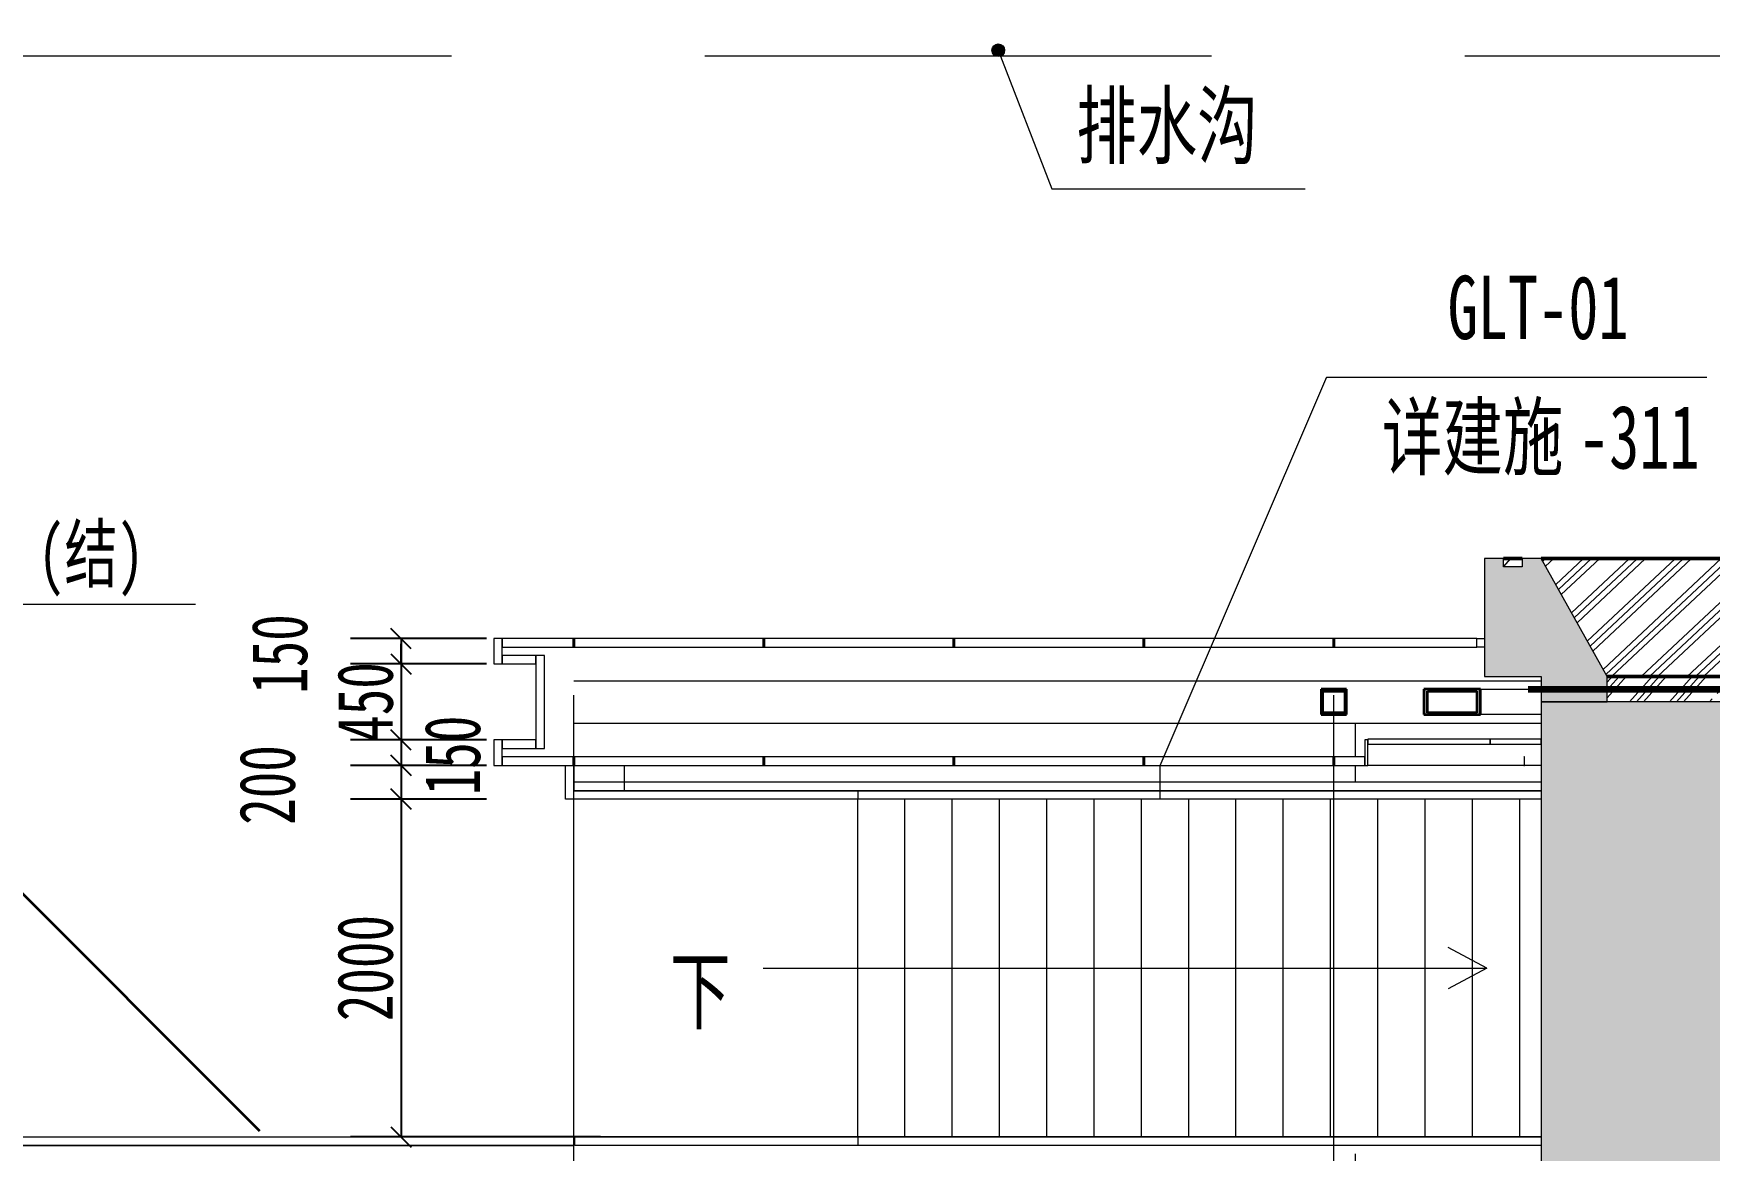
# Model space of a CAD drawing. Header units: millimetres. Extents: x 124696 to 347024, y 412631 to 564609.
# Drawn here: x 195972 to 205895, y 464947 to 471559 of the extents above; entities that cross this region are included whole.
import ezdxf

# ---------------------------------------------------------------- set-up
doc = ezdxf.new("R2010")
doc.units = ezdxf.units.MM
doc.header["$LTSCALE"] = 1500
doc.header["$MEASUREMENT"] = 0
for name, pattern in [('二层平面图$0$Aligning Line', [6.35, 3.175, -3.175]), ('二层平面图$0$IMPORT-216002', [3, 2, -1]), ('二层平面图$0$虚线_6_3 mm', [9, 6, -3]), ('二层平面图$0$轴网线_12_3_3_3 mm', [21, 12, -3, 3, -3])]:
    doc.linetypes.add(name, pattern=pattern)
doc.layers.add('0-建筑底图', color=7, linetype='Continuous')
for name, color, linetype, lineweight in [('二层平面图$0$0-1', 7, 'Continuous', 5), ('二层平面图$0$A-ANNO-IDEN-LEVL', 3, 'Continuous', 15), ('二层平面图$0$A-FLOR-HRAL', 71, 'Continuous', 9), ('二层平面图$0$A-FLOR-STRS', 51, 'Continuous', 9), ('二层平面图$0$A-FLOR-STRS-IDEN-1', 2, 'Continuous', 15), ('二层平面图$0$A-LINE', 7, 'Continuous', 9), ('二层平面图$0$A-LINE-1', 7, '二层平面图$0$IMPORT-216002', 9), ('二层平面图$0$A-LINE-4', 7, '二层平面图$0$Aligning Line', 100), ('二层平面图$0$A-LINE-6', 7, '二层平面图$0$虚线_6_3 mm', 35), ('二层平面图$0$A-ROOF', 241, 'Continuous', 9), ('二层平面图$0$A-ROOF-2', 254, 'Continuous', 5), ('二层平面图$0$A-ROOF-3', 50, 'Continuous', 50), ('二层平面图$0$A-ROOF-GRID-1', 9, 'Continuous', 9), ('二层平面图$0$A-WALL-CURT-PANEL-2', 7, 'Continuous', 9), ('二层平面图$0$A-WALL-CURT-PANEL-3', 140, 'Continuous', 9), ('二层平面图$0$A-WALL-CURT-STILE-2', 7, 'Continuous', 9), ('二层平面图$0$A-WALL-CURT-STILE-3', 7, 'Continuous', 9), ('二层平面图$0$ANNO-DIMS', 3, 'Continuous', 15), ('二层平面图$0$ANNO-DOTE-1', 10, '二层平面图$0$轴网线_12_3_3_3 mm', 15), ('二层平面图$0$ANNO-TEXT', 7, 'Continuous', 15), ('二层平面图$0$S-BEAM', 4, 'Continuous', 9), ('二层平面图$0$S-BEAM-1', 7, 'Continuous', 9), ('二层平面图$0$S-BEAM-2', 130, 'Continuous', 35), ('二层平面图$0$S-COLU-1', 250, 'Continuous', 5), ('二层平面图$0$S-COLU-2', 130, 'Continuous', 35)]:
    doc.layers.add(name, color=color, linetype=linetype, lineweight=lineweight)
doc.styles.add('二层平面图$0$黑体', font='simhei.ttf', dxfattribs={"width": 0.7, "height": 375})
doc.styles.add('二层平面图$0$黑体_5', font='simhei.ttf', dxfattribs={"width": 0.7, "height": 330})
doc.styles.add('二层平面图$0$黑体_B', font='', dxfattribs={"width": 0.7, "height": 375})
doc.styles.get('二层平面图$0$黑体_B').set_extended_font_data('SimHei', bold=True)
doc.dimstyles.new('二层平面图$0$直线_2_2mm_黑体_引线_文字在上', dxfattribs={"dimscale": 304.8, "dimtxt": 412.811453, "dimasz": 0.393701, "dimexe": 0.984252, "dimexo": 0.0625, "dimgap": 0.147638, "dimtad": 1, "dimdec": 0, "dimzin": 0, "dimdsep": 46, "dimtxsty": '二层平面图$0$黑体_5', "dimblk1": '二层平面图$0$_Oblique', "dimblk2": '二层平面图$0$_Oblique', "dimsah": 1, "dimcen": 0.09, "dimazin": 0, "dimtfac": 1, "dimtdec": 4, "dimtix": 1, "dimtmove": 0, "dimatfit": 3, "dimfxl": 3.937008, "dimfxlon": 1, "dimtvp": 1, "dimtolj": 1, "dimtzin": 0, "dimarcsym": 2})
doc.dimstyles.new('二层平面图$0$直线_2_2mm_黑体_引线_文字在上_2', dxfattribs={"dimscale": 304.8, "dimtxt": 412.811453, "dimasz": 0.393701, "dimexe": 0.984252, "dimexo": 0.0625, "dimgap": 0.147638, "dimtad": 1, "dimdec": 0, "dimzin": 0, "dimdsep": 46, "dimtxsty": '二层平面图$0$黑体_5', "dimblk1": '二层平面图$0$_Oblique', "dimblk2": '二层平面图$0$_Oblique', "dimsah": 1, "dimcen": 0.09, "dimazin": 0, "dimtfac": 1, "dimtdec": 4, "dimtix": 1, "dimtmove": 2, "dimatfit": 3, "dimfxl": 3.937008, "dimfxlon": 1, "dimtvp": 1, "dimtolj": 1, "dimtzin": 0, "dimarcsym": 2})

# ---------------------------------------------------------------- blocks, each defined once
blk = doc.blocks.new('二层平面图$0$屋顶檐口1 - 屋顶檐口1-2761451-104-2F')
at = {"layer": '二层平面图$0$A-ROOF'}
blk.add_hatch(color=256, dxfattribs=at).paths.add_polyline_path([(59726.7, 11250), (60118, 11250), (60118, 11400), (59726.7, 12100), (59614.9, 12100), (59614.9, 12050), (59503.1, 12050), (59503.1, 12100), (59391.3, 12100), (59391.3, 11400), (59726.7, 11400)])
at = {"layer": '二层平面图$0$A-ROOF-GRID-1'}
h = blk.add_hatch(dxfattribs=at)
h.set_pattern_fill('FP_9', color=256, style=0, pattern_type=2)
h.set_pattern_definition([(48.19, (12420.62, 0), (-118.5865, 132.5819), []), (48.19, (12462.54, 0), (-0.0019, 265.165), []), (48.19, (12378.69, 0), (-0.0019, 265.165), [])])
h.paths.add_polyline_path([(59503.1, 12050), (59614.9, 12050), (59614.9, 12100), (59503.1, 12100)])
h = blk.add_hatch(dxfattribs=at)
h.set_pattern_fill('FP_7', color=256, style=0, pattern_type=2)
h.set_pattern_definition([(43.207, (13005.33, 7270.2), (-119.4533, 143.1734), []), (43.207, (13047.56, 7264.72), (0.0022, 255.3771), []), (43.207, (12963.1, 7275.67), (0.0022, 255.3771), [])])
h.paths.add_polyline_path([(62518, 11400), (62126.7, 12100), (59726.7, 12100), (60118, 11400), (62426, 11400)])
h = blk.add_hatch(dxfattribs=at)
h.set_pattern_fill('FP_8', color=256, style=0, pattern_type=2)
h.set_pattern_definition([(48.19, (12543.6, 0), (-118.5865, 132.5819), []), (48.19, (12585.53, 0), (-0.0019, 265.165), []), (48.19, (12501.67, 0), (-0.0019, 265.165), [])])
h.paths.add_polyline_path([(60740, 11250), (60740, 11300), (62925, 11300), (62925, 11325), (62964.9, 11325), (62964.9, 11375), (62518, 11375), (62518, 11400), (60118, 11400), (60118, 11250)])
h.paths.add_polyline_path([(62964.9, 11300), (62964.9, 11315), (62935, 11315), (62935, 11300), (62950, 11300)])
at = {"layer": '二层平面图$0$A-ROOF-2'}
for p, q in [((59503.1, 12100), (59391.3, 12100)), ((59391.3, 12100), (59391.3, 11400)), ((59503.1, 12050), (59503.1, 12100)), ((59614.9, 12050), (59503.1, 12050)), ((59614.9, 12100), (59614.9, 12050)), ((59726.7, 12100), (59614.9, 12100)), ((60118, 11400), (59726.7, 12100)), ((59391.3, 11400), (59726.7, 11400)), ((59726.7, 11400), (59726.7, 11250)), ((60118, 11250), (60118, 11400)), ((59726.7, 11250), (60118, 11250))]:
    blk.add_line(p, q, dxfattribs=at)
at = {"layer": '二层平面图$0$A-ROOF-3'}
for p, q in [((59614.9, 12100), (59503.1, 12100)), ((62126.7, 12100), (59726.7, 12100)), ((62518, 11400), (60118, 11400))]:
    blk.add_line(p, q, dxfattribs=at)
blk = doc.blocks.new('二层平面图$0$SHS-Roof-center_rvt-1-104-2F')
at = {"layer": '二层平面图$0$A-ROOF'}
blk.add_hatch(color=256, dxfattribs=at).paths.add_polyline_path([(59726.7, 4650), (60800, 4650), (60800, 11250), (59726.7, 11250), (59726.7, 6182.2)])
at = {"layer": '二层平面图$0$A-ROOF-2'}
for p, q in [((60800, 11250), (59726.7, 11250)), ((59726.7, 11250), (59726.7, 4650))]:
    blk.add_line(p, q, dxfattribs=at)
at = {"layer": '二层平面图$0$A-ROOF'}
blk.add_blockref('二层平面图$0$屋顶檐口1 - 屋顶檐口1-2761451-104-2F', (0, 0), dxfattribs=at)
blk = doc.blocks.new('二层平面图$0$S-梁-钢-箱形1 - _-150x150x10x10-V72-104-2F')
at = {"layer": '二层平面图$0$S-BEAM-1'}
h = blk.add_hatch(color=256, dxfattribs=at)
h.paths.add_polyline_path([(59367.7, 11175), (59367.7, 11325), (59032.3, 11325), (59032.3, 11175)])
h.paths.add_polyline_path([(59054.7, 11185), (59054.7, 11315), (59345.3, 11315), (59345.3, 11185)])
for p, q in [((59367.7, 11325), (59726.7, 11325)), ((59726.7, 11175), (59367.7, 11175))]:
    blk.add_line(p, q, dxfattribs=at)
at = {"layer": '二层平面图$0$S-BEAM-2'}
for p, q in [((59367.7, 11325), (59032.3, 11325)), ((59032.3, 11325), (59032.3, 11175)), ((59054.7, 11185), (59054.7, 11315)), ((59054.7, 11315), (59345.3, 11315)), ((59345.3, 11315), (59345.3, 11185)), ((59367.7, 11175), (59367.7, 11325)), ((59032.3, 11175), (59367.7, 11175)), ((59345.3, 11185), (59054.7, 11185))]:
    blk.add_line(p, q, dxfattribs=at)
blk = doc.blocks.new('二层平面图$0$S-梁-钢-工字形 - H-600x250x12x25-2242038-104-2F')
at = {"layer": '二层平面图$0$S-BEAM-1'}
for p, q in [((-1000, 125), (-800, 125)), ((-750, 125), (-650, 125)), ((1550, 125), (5175, 125)), ((5475.3, 125), (5625, 125)), ((5625, 125), (5625, 100))]:
    blk.add_line(p, q, dxfattribs=at)
blk = doc.blocks.new('二层平面图$0$SHS-Structure-Center_rvt-1-104-2F')
at = {"layer": '二层平面图$0$S-COLU-1'}
h = blk.add_hatch(color=256, dxfattribs=at)
h.paths.add_polyline_path([(58575, 11175), (58575, 11325), (58425, 11325), (58425, 11175)])
h.paths.add_polyline_path([(58435, 11185), (58435, 11315), (58565, 11315), (58565, 11185)])
at = {"layer": '二层平面图$0$S-COLU-2'}
for p, q in [((58575, 11325), (58425, 11325)), ((58425, 11325), (58425, 11175)), ((58435, 11315), (58565, 11315)), ((58435, 11185), (58435, 11315)), ((58565, 11315), (58565, 11185)), ((58575, 11175), (58575, 11325)), ((58425, 11175), (58575, 11175)), ((58565, 11185), (58435, 11185))]:
    blk.add_line(p, q, dxfattribs=at)
at = {"layer": '二层平面图$0$S-BEAM'}
blk.add_blockref('二层平面图$0$S-梁-钢-箱形1 - _-150x150x10x10-V72-104-2F', (0, 0), dxfattribs=at)
at = {"layer": '二层平面图$0$S-BEAM', "rotation": 270}
blk.add_blockref('二层平面图$0$S-梁-钢-工字形 - H-600x250x12x25-2242038-104-2F', (58500, 10125), dxfattribs=at)
blk = doc.blocks.new('二层平面图$0$顶部扶栏类型 - 顶部扶栏_内部_-2639108-104-2F')
at = {"layer": '二层平面图$0$A-FLOR-HRAL'}
for p, q in [((53950, 10875), (54000, 10875)), ((53950, 10675), (53950, 10875)), ((54000, 10875), (54000, 10725)), ((54000, 10725), (55680, 10725)), ((55680, 10725), (59726.7, 10725)), ((55680, 10725), (55680, 10675)), ((55680, 10675), (53950, 10675)), ((59726.7, 10675), (55680, 10675))]:
    blk.add_line(p, q, dxfattribs=at)
blk = doc.blocks.new('二层平面图$0$顶部扶栏类型 - 顶部扶栏_内部_-V29-104-2F')
at = {"layer": '二层平面图$0$A-FLOR-HRAL'}
for p, q in [((53950, 10875), (54000, 10875)), ((53950, 10675), (53950, 10875)), ((54000, 10725), (54000, 10875)), ((55680, 10725), (54000, 10725)), ((59726.7, 10725), (55680, 10725)), ((55680, 10675), (53950, 10675)), ((59726.7, 10675), (55680, 10675))]:
    blk.add_line(p, q, dxfattribs=at)
blk = doc.blocks.new('二层平面图$0$顶部扶栏类型 - 顶部扶栏_内部_-2639548-104-2F')
at = {"layer": '二层平面图$0$A-FLOR-HRAL'}
for p, q in [((47250, 8625), (47250, 8675)), ((47250, 8675), (54000, 8675)), ((54000, 8675), (54000, 8625)), ((54000, 8625), (47250, 8625))]:
    blk.add_line(p, q, dxfattribs=at)
blk = doc.blocks.new('二层平面图$0$顶部扶栏类型 - 顶部扶栏_内部_-V30-104-2F')
at = {"layer": '二层平面图$0$A-FLOR-HRAL'}
for p, q in [((47250, 8675), (47250, 8625)), ((47250, 8675), (54000, 8675)), ((54000, 8675), (54000, 8625)), ((47250, 8625), (54000, 8625))]:
    blk.add_line(p, q, dxfattribs=at)
blk = doc.blocks.new('二层平面图$0$系统嵌板 - 白色艾特板-12479391-104-2F')
at = {"layer": '二层平面图$0$A-WALL-CURT-PANEL-3'}
for p, q in [((558.5, 0), (380.4, 0)), ((380.4, 0), (380.4, -50)), ((558.5, -50), (558.5, 0)), ((380.4, -50), (558.5, -50))]:
    blk.add_line(p, q, dxfattribs=at)
blk = doc.blocks.new('二层平面图$0$系统嵌板 - 白色艾特板-V120-104-2F')
at = {"layer": '二层平面图$0$A-WALL-CURT-PANEL-3'}
for p, q in [((558.5, 0), (-558.5, 0)), ((-558.5, 0), (-558.5, -50)), ((558.5, -50), (558.5, 0)), ((-558.5, -50), (558.5, -50))]:
    blk.add_line(p, q, dxfattribs=at)
blk = doc.blocks.new('二层平面图$0$矩形竖梃 - 8 x 50 mm 蜂窝铝板幕墙开缝-12479383-104-2F')
at = {"layer": '二层平面图$0$A-WALL-CURT-STILE-2'}
for p, q in [((-4, 0), (-4, 50)), ((-4, 50), (0, 50)), ((0, 0), (-4, 0))]:
    blk.add_line(p, q, dxfattribs=at)
blk = doc.blocks.new('二层平面图$0$矩形竖梃 - 8 x 50 mm 蜂窝铝板幕墙开缝-V121-104-2F')
at = {"layer": '二层平面图$0$A-WALL-CURT-STILE-3'}
for p, q in [((-4, 50), (4, 50)), ((-4, 0), (-4, 50)), ((4, 0), (-4, 0)), ((4, 50), (4, 0))]:
    blk.add_line(p, q, dxfattribs=at)
blk = doc.blocks.new('二层平面图$0$系统嵌板 - 白色艾特板-V122-104-2F')
at = {"layer": '二层平面图$0$A-WALL-CURT-PANEL-3'}
for p, q in [((558.5, 0), (-558.5, 0)), ((-558.5, 0), (-558.5, -50)), ((558.5, -50), (558.5, 0)), ((-558.5, -50), (558.5, -50))]:
    blk.add_line(p, q, dxfattribs=at)
blk = doc.blocks.new('二层平面图$0$系统嵌板 - 白色艾特板-V123-104-2F')
at = {"layer": '二层平面图$0$A-WALL-CURT-PANEL-3'}
for p, q in [((558.5, 0), (-558.5, 0)), ((-558.5, 0), (-558.5, -50)), ((558.5, -50), (558.5, 0)), ((-558.5, -50), (558.5, -50))]:
    blk.add_line(p, q, dxfattribs=at)
blk = doc.blocks.new('二层平面图$0$矩形竖梃 - 8 x 50 mm 蜂窝铝板幕墙开缝-V124-104-2F')
at = {"layer": '二层平面图$0$A-WALL-CURT-STILE-3'}
for p, q in [((-4, 50), (4, 50)), ((-4, 0), (-4, 50)), ((4, 0), (-4, 0)), ((4, 50), (4, 0))]:
    blk.add_line(p, q, dxfattribs=at)
blk = doc.blocks.new('二层平面图$0$矩形竖梃 - 8 x 50 mm 蜂窝铝板幕墙开缝-V125-104-2F')
at = {"layer": '二层平面图$0$A-WALL-CURT-STILE-3'}
for p, q in [((-4, 50), (4, 50)), ((-4, 0), (-4, 50)), ((4, 0), (-4, 0)), ((4, 50), (4, 0))]:
    blk.add_line(p, q, dxfattribs=at)
blk = doc.blocks.new('二层平面图$0$系统嵌板 - 白色艾特板-11633622-104-2F')
at = {"layer": '二层平面图$0$A-WALL-CURT-PANEL-3'}
for p, q in [((560.5, 50), (-556.5, 50)), ((-556.5, 50), (-556.5, 0)), ((-556.5, 0), (560.5, 0)), ((560.5, 0), (560.5, 50))]:
    blk.add_line(p, q, dxfattribs=at)
blk = doc.blocks.new('二层平面图$0$矩形竖梃 - 8 x 50 mm 蜂窝铝板幕墙开缝-6328235-104-2F')
at = {"layer": '二层平面图$0$A-WALL-CURT-STILE-3'}
for p, q in [((-4, 0), (4, 0)), ((-4, -50), (-4, 0)), ((4, 0), (4, -50)), ((4, -50), (-4, -50))]:
    blk.add_line(p, q, dxfattribs=at)
blk = doc.blocks.new('二层平面图$0$系统嵌板 - 白色艾特板-11633623-104-2F')
at = {"layer": '二层平面图$0$A-WALL-CURT-PANEL-3'}
for p, q in [((560.5, 50), (-556.5, 50)), ((-556.5, 50), (-556.5, 0)), ((-556.5, 0), (560.5, 0)), ((560.5, 0), (560.5, 50))]:
    blk.add_line(p, q, dxfattribs=at)
blk = doc.blocks.new('二层平面图$0$系统嵌板 - 白色艾特板-13018946-104-2F')
at = {"layer": '二层平面图$0$A-WALL-CURT-PANEL-3'}
for p, q in [((560.5, 50), (-556.5, 50)), ((-556.5, 50), (-556.5, 0)), ((-556.5, 0), (560.5, 0)), ((560.5, 0), (560.5, 50))]:
    blk.add_line(p, q, dxfattribs=at)
blk = doc.blocks.new('二层平面图$0$矩形竖梃 - 8 x 50 mm 蜂窝铝板幕墙开缝-6328236-104-2F')
at = {"layer": '二层平面图$0$A-WALL-CURT-STILE-3'}
for p, q in [((-4, 0), (4, 0)), ((-4, -50), (-4, 0)), ((4, 0), (4, -50)), ((4, -50), (-4, -50))]:
    blk.add_line(p, q, dxfattribs=at)
blk = doc.blocks.new('二层平面图$0$矩形竖梃 - 8 x 50 mm 蜂窝铝板幕墙开缝-6328237-104-2F')
at = {"layer": '二层平面图$0$A-WALL-CURT-STILE-3'}
for p, q in [((-4, 0), (4, 0)), ((-4, -50), (-4, 0)), ((4, 0), (4, -50)), ((4, -50), (-4, -50))]:
    blk.add_line(p, q, dxfattribs=at)
blk = doc.blocks.new('二层平面图$0$系统嵌板 - 白色艾特板-11633625-104-2F')
at = {"layer": '二层平面图$0$A-WALL-CURT-PANEL-3'}
for p, q in [((560.5, 50), (-556.5, 50)), ((-556.5, 50), (-556.5, 0)), ((-556.5, 0), (560.5, 0)), ((560.5, 0), (560.5, 50))]:
    blk.add_line(p, q, dxfattribs=at)
blk = doc.blocks.new('二层平面图$0$矩形竖梃 - 8 x 50 mm 蜂窝铝板幕墙开缝-6328238-104-2F')
at = {"layer": '二层平面图$0$A-WALL-CURT-STILE-3'}
for p, q in [((-4, 0), (4, 0)), ((-4, -50), (-4, 0)), ((4, 0), (4, -50)), ((4, -50), (-4, -50))]:
    blk.add_line(p, q, dxfattribs=at)
blk = doc.blocks.new('二层平面图$0$系统嵌板 - 白色艾特板-11633628-104-2F')
at = {"layer": '二层平面图$0$A-WALL-CURT-PANEL-2'}
for p, q in [((-326.8, 50), (-282.1, 50)), ((-282.1, 0), (-326.8, 0))]:
    blk.add_line(p, q, dxfattribs=at)
at = {"layer": '二层平面图$0$A-WALL-CURT-PANEL-3'}
for p, q in [((560.5, 50), (-282.1, 50)), ((-282.1, 50), (-282.1, 0)), ((-282.1, 0), (560.5, 0)), ((560.5, 0), (560.5, 50))]:
    blk.add_line(p, q, dxfattribs=at)
blk = doc.blocks.new('二层平面图$0$顶部扶栏类型 - 顶部扶栏_内部_-3706540-104-2F')
at = {"layer": '二层平面图$0$A-FLOR-HRAL'}
for p, q in [((54006, 8625), (54006, 8675)), ((54006, 8675), (55680, 8675)), ((55680, 8675), (59726.7, 8675)), ((55680, 8675), (55680, 8625)), ((55680, 8625), (54006, 8625)), ((59726.7, 8625), (55680, 8625))]:
    blk.add_line(p, q, dxfattribs=at)
blk = doc.blocks.new('二层平面图$0$顶部扶栏类型 - 顶部扶栏_内部_-V131-104-2F')
at = {"layer": '二层平面图$0$A-FLOR-HRAL'}
for p, q in [((54006, 8625), (54006, 8675)), ((55680, 8675), (54006, 8675)), ((59726.7, 8675), (55680, 8675)), ((55680, 8625), (54006, 8625)), ((59726.7, 8625), (55680, 8625))]:
    blk.add_line(p, q, dxfattribs=at)
blk = doc.blocks.new('二层平面图$0$系统嵌板 - 白色艾特板-12479392-104-2F')
at = {"layer": '二层平面图$0$A-WALL-CURT-PANEL-3'}
for p, q in [((556.5, 0), (-560.5, 0)), ((-560.5, 0), (-560.5, -50)), ((556.5, -50), (556.5, 0)), ((-560.5, -50), (556.5, -50))]:
    blk.add_line(p, q, dxfattribs=at)
blk = doc.blocks.new('二层平面图$0$矩形竖梃 - 8 x 50 mm 蜂窝铝板幕墙开缝-V157-104-2F')
at = {"layer": '二层平面图$0$A-WALL-CURT-STILE-3'}
for p, q in [((-4, 50), (4, 50)), ((-4, 0), (-4, 50)), ((4, 0), (-4, 0)), ((4, 50), (4, 0))]:
    blk.add_line(p, q, dxfattribs=at)
blk = doc.blocks.new('二层平面图$0$系统嵌板 - 深灰色蜂窝铝板_小凹槽_-13122996-104-2F')
at = {"layer": '二层平面图$0$A-WALL-CURT-PANEL-3'}
for p, q in [((562.5, -125), (260.8, -125)), ((260.8, -125), (260.8, -155)), ((260.8, -155), (562.5, -155)), ((562.5, -155), (562.5, -125))]:
    blk.add_line(p, q, dxfattribs=at)
blk = doc.blocks.new('二层平面图$0$系统嵌板 - 深灰色蜂窝铝板_小凹槽_-V167-104-2F')
at = {"layer": '二层平面图$0$A-WALL-CURT-PANEL-3'}
for p, q in [((162.5, -125), (-562.5, -125)), ((-562.5, -125), (-562.5, -155)), ((-562.5, -155), (162.5, -155)), ((162.5, -155), (162.5, -125))]:
    blk.add_line(p, q, dxfattribs=at)
blk = doc.blocks.new('二层平面图$0$系统嵌板 - 白色艾特板-13018948-104-2F')
at = {"layer": '二层平面图$0$A-WALL-CURT-PANEL-3'}
for p, q in [((210.5, 0), (-210.5, 0)), ((-210.5, 0), (-210.5, -50)), ((210.5, -50), (210.5, 0)), ((-210.5, -50), (210.5, -50))]:
    blk.add_line(p, q, dxfattribs=at)
blk = doc.blocks.new('二层平面图$0$矩形竖梃 - 8 x 50 mm 蜂窝铝板幕墙开缝-13018942-104-2F')
at = {"layer": '二层平面图$0$A-WALL-CURT-STILE-3'}
for p, q in [((-4, 50), (4, 50)), ((-4, 0), (-4, 50)), ((4, 0), (-4, 0)), ((4, 50), (4, 0))]:
    blk.add_line(p, q, dxfattribs=at)
blk = doc.blocks.new('二层平面图$0$系统嵌板 - 白色艾特板-11914132-104-2F')
at = {"layer": '二层平面图$0$A-WALL-CURT-PANEL-3'}
for p, q in [((210.5, 50), (-210.5, 50)), ((-210.5, 50), (-210.5, 0)), ((-210.5, 0), (210.5, 0)), ((210.5, 0), (210.5, 50))]:
    blk.add_line(p, q, dxfattribs=at)
blk = doc.blocks.new('二层平面图$0$矩形竖梃 - 8 x 50 mm 蜂窝铝板幕墙开缝-6263937-104-2F')
at = {"layer": '二层平面图$0$A-WALL-CURT-STILE-3'}
for p, q in [((-4, 0), (4, 0)), ((-4, -50), (-4, 0)), ((4, 0), (4, -50)), ((4, -50), (-4, -50))]:
    blk.add_line(p, q, dxfattribs=at)
blk = doc.blocks.new('二层平面图$0$系统嵌板 - 深灰色蜂窝铝板-11927197-104-2F')
at = {"layer": '二层平面图$0$A-WALL-CURT-PANEL-3'}
for p, q in [((275, 50), (-275, 50)), ((-275, 50), (-275, 0)), ((-275, 0), (275, 0)), ((275, 0), (275, 50))]:
    blk.add_line(p, q, dxfattribs=at)
blk = doc.blocks.new('二层平面图$0$系统嵌板 - 深灰色蜂窝铝板-6318716-104-2F')
at = {"layer": '二层平面图$0$A-WALL-CURT-PANEL-3'}
for p, q in [((75, 50), (-75, 50)), ((-75, 50), (-75, 0)), ((-75, 0), (75, 0)), ((75, 0), (75, 50))]:
    blk.add_line(p, q, dxfattribs=at)
blk = doc.blocks.new('二层平面图$0$系统嵌板 - 深灰色蜂窝铝板-11927037-104-2F')
at = {"layer": '二层平面图$0$A-WALL-CURT-PANEL-3'}
for p, q in [((100, 50), (-100, 50)), ((-100, 50), (-100, 0)), ((-100, 0), (100, 0)), ((100, 0), (100, 50))]:
    blk.add_line(p, q, dxfattribs=at)
blk = doc.blocks.new('二层平面图$0$系统嵌板 - 深灰色蜂窝铝板-11926994-104-2F')
at = {"layer": '二层平面图$0$A-WALL-CURT-PANEL-3'}
for p, q in [((100, 0), (-100, 0)), ((-100, 0), (-100, -50)), ((100, -50), (100, 0)), ((-100, -50), (100, -50))]:
    blk.add_line(p, q, dxfattribs=at)
blk = doc.blocks.new('二层平面图$0$矩形竖梃 - 8 x 150 mm 蜂窝铝板幕墙开缝-V171-104-2F')
at = {"layer": '二层平面图$0$A-WALL-CURT-STILE-2'}
blk.add_line((59625, 10875), (58700, 10875), dxfattribs=at)
at = {"layer": '二层平面图$0$A-WALL-CURT-STILE-3'}
for p, q in [((58700, 11025), (58682.1, 11025)), ((58682.1, 11025), (58682.1, 10875)), ((58700, 10875), (58700, 11025)), ((58682.1, 10875), (58700, 10875))]:
    blk.add_line(p, q, dxfattribs=at)
blk = doc.blocks.new('二层平面图$0$矩形竖梃 - 8 x 150 mm 蜂窝铝板幕墙开缝-V172-104-2F')
at = {"layer": '二层平面图$0$A-WALL-CURT-STILE-2'}
blk.add_line((59726.7, 10875), (59629, 10875), dxfattribs=at)
blk = doc.blocks.new('二层平面图$0$高程点 - 高程点符号-322107-104-2F')
at = {"layer": '二层平面图$0$A-ANNO-IDEN-LEVL'}
for p, q in [((-3, 3), (-13, 3)), ((-3, 3), (3, 3)), ((0, 0), (-3, 3)), ((0, 0), (3, 3)), ((-2.999, 0), (2.991, 0))]:
    blk.add_line(p, q, dxfattribs=at)
blk = doc.blocks.new('二层平面图$0$标记_楼梯_楼梯编号 - 标记_楼梯_楼梯编号-5308739-104-2F')
at = {"layer": '二层平面图$0$A-FLOR-STRS-IDEN-1'}
blk.add_line((-7.493, 0), (7.507, 0), dxfattribs=at)
blk = doc.blocks.new('二层平面图$0$00_引注_规范_ - 00_引注_规范_-5761223-104-2F')
at = {"layer": '二层平面图$0$ANNO-TEXT'}
for p, q in [((0, 0), (5, 0)), ((5, 0), (10, 0))]:
    blk.add_line(p, q, dxfattribs=at)
blk = doc.blocks.new('二层平面图$0$_Oblique')
at = {"color": 0, "linetype": 'ByBlock', "lineweight": -2}
blk.add_line((-0.5, -0.5), (0.5, 0.5), dxfattribs=at)
blk = doc.blocks.new('*D2535')
at = {"layer": '二层平面图$0$ANNO-DIMS', "color": 0, "lineweight": -2, "transparency": 16777216}
for p, q in [((53481.4, 11625), (52676.6, 11625)), ((52976.6, 11625), (52976.6, 11475)), ((53481.4, 11475), (52676.6, 11475))]:
    blk.add_line(p, q, dxfattribs=at)
at = {"layer": '二层平面图$0$ANNO-DIMS', "color": 0, "lineweight": -2, "transparency": 16777216, "xscale": 120, "yscale": 120, "zscale": 120}
for p, rotation in [((52976.6, 11625), 90), ((52976.6, 11475), 270)]:
    blk.add_blockref('二层平面图$0$_Oblique', p, dxfattribs=dict(at, rotation=rotation))
at = {"layer": '二层平面图$0$ANNO-DIMS', "color": 0, "transparency": 16777216, "insert": (52090.3, 11298), "char_height": 330, "width": 604.817, "attachment_point": 1, "rotation": 90, "line_spacing_factor": 0.872751, "style": '二层平面图$0$黑体_5'}
blk.add_mtext('\\A1;150', dxfattribs=at)
blk = doc.blocks.new('*D2536')
at = {"layer": '二层平面图$0$ANNO-DIMS', "color": 0, "lineweight": -2, "transparency": 16777216}
for p, q in [((52976.6, 11475), (52976.6, 11595)), ((53481.4, 11475), (52676.6, 11475)), ((52976.6, 11475), (52976.6, 11025)), ((53481.4, 11025), (52676.6, 11025)), ((52976.6, 11025), (52976.6, 10905))]:
    blk.add_line(p, q, dxfattribs=at)
at = {"layer": '二层平面图$0$ANNO-DIMS', "color": 0, "lineweight": -2, "transparency": 16777216, "xscale": 120, "yscale": 120, "zscale": 120}
for p, rotation in [((52976.6, 11475), 270), ((52976.6, 11025), 90)]:
    blk.add_blockref('二层平面图$0$_Oblique', p, dxfattribs=dict(at, rotation=rotation))
at = {"layer": '二层平面图$0$ANNO-DIMS', "color": 0, "transparency": 16777216, "insert": (52764.8, 11250), "char_height": 330, "width": 604.817, "attachment_point": 5, "rotation": 90, "style": '二层平面图$0$黑体_5'}
blk.add_mtext('\\A1;450', dxfattribs=at)
blk = doc.blocks.new('*D2537')
at = {"layer": '二层平面图$0$ANNO-DIMS', "color": 0, "lineweight": -2, "transparency": 16777216}
for p, q in [((53481.4, 11025), (52676.6, 11025)), ((52976.6, 11025), (52976.6, 10875)), ((53481.4, 10875), (52676.6, 10875))]:
    blk.add_line(p, q, dxfattribs=at)
at = {"layer": '二层平面图$0$ANNO-DIMS', "color": 0, "lineweight": -2, "transparency": 16777216, "xscale": 120, "yscale": 120, "zscale": 120}
for p, rotation in [((52976.6, 11025), 90), ((52976.6, 10875), 270)]:
    blk.add_blockref('二层平面图$0$_Oblique', p, dxfattribs=dict(at, rotation=rotation))
at = {"layer": '二层平面图$0$ANNO-DIMS', "color": 0, "transparency": 16777216, "insert": (53114.1, 10698), "char_height": 330, "width": 604.817, "attachment_point": 1, "rotation": 90, "line_spacing_factor": 0.872751, "style": '二层平面图$0$黑体_5'}
blk.add_mtext('\\A1;150', dxfattribs=at)
blk = doc.blocks.new('*D2538')
at = {"layer": '二层平面图$0$ANNO-DIMS', "color": 0, "lineweight": -2, "transparency": 16777216}
for p, q in [((53481.4, 10875), (52676.6, 10875)), ((52976.6, 10875), (52976.6, 10675)), ((53481.4, 10675), (52676.6, 10675))]:
    blk.add_line(p, q, dxfattribs=at)
at = {"layer": '二层平面图$0$ANNO-DIMS', "color": 0, "lineweight": -2, "transparency": 16777216, "xscale": 120, "yscale": 120, "zscale": 120}
for p, rotation in [((52976.6, 10875), 90), ((52976.6, 10675), 270)]:
    blk.add_blockref('二层平面图$0$_Oblique', p, dxfattribs=dict(at, rotation=rotation))
at = {"layer": '二层平面图$0$ANNO-DIMS', "color": 0, "transparency": 16777216, "insert": (52017.8, 10523), "char_height": 330, "width": 604.817, "attachment_point": 1, "rotation": 90, "line_spacing_factor": 0.872751, "style": '二层平面图$0$黑体_5'}
blk.add_mtext('\\A1;200', dxfattribs=at)
blk = doc.blocks.new('*D2539')
at = {"layer": '二层平面图$0$ANNO-DIMS', "color": 0, "lineweight": -2, "transparency": 16777216}
for p, q in [((53481.4, 10675), (52676.6, 10675)), ((52976.6, 10675), (52976.6, 8675)), ((54157.6, 8675), (52676.6, 8675))]:
    blk.add_line(p, q, dxfattribs=at)
at = {"layer": '二层平面图$0$ANNO-DIMS', "color": 0, "lineweight": -2, "transparency": 16777216, "xscale": 120, "yscale": 120, "zscale": 120}
for p, rotation in [((52976.6, 10675), 90), ((52976.6, 8675), 270)]:
    blk.add_blockref('二层平面图$0$_Oblique', p, dxfattribs=dict(at, rotation=rotation))
at = {"layer": '二层平面图$0$ANNO-DIMS', "color": 0, "transparency": 16777216, "insert": (52764.8, 9675), "char_height": 330, "width": 806.422, "attachment_point": 5, "rotation": 90, "style": '二层平面图$0$黑体_5'}
blk.add_mtext('\\A1;2000', dxfattribs=at)
blk = doc.blocks.new('二层平面图')
at = {"layer": '二层平面图$0$ANNO-TEXT'}
h = blk.add_hatch(color=8, dxfattribs=at)
edge = h.paths.add_edge_path()
edge.add_arc((56512.7, 15108.3), 37.5, 0, 360)
at = {"layer": '二层平面图$0$A-FLOR-STRS', "color": 8}
for p, q in [((55599.4, 10775), (54000, 10775)), ((59726.7, 10775), (55599.4, 10775)), ((55680, 8675), (55680, 10675)), ((55960, 8675), (55960, 10675)), ((56240, 8675), (56240, 10675)), ((56520, 8675), (56520, 10675)), ((56800, 8675), (56800, 10675)), ((57080, 8675), (57080, 10675)), ((57360, 8675), (57360, 10675)), ((57640, 8675), (57640, 10675)), ((57920, 8675), (57920, 10675)), ((58200, 8675), (58200, 10675)), ((58480, 8675), (58480, 10675)), ((58760, 8675), (58760, 10675)), ((59040, 8675), (59040, 10675)), ((59320, 8675), (59320, 10675)), ((59600, 8675), (59600, 10675)), ((54000, 8675), (54006, 8675))]:
    blk.add_line(p, q, dxfattribs=at)
at = {"layer": '二层平面图$0$A-FLOR-STRS-IDEN-1', "color": 8}
for p, q in [((57470.1, 10873.5), (58457.3, 13174)), ((57470.1, 10675), (57470.1, 10873.5))]:
    blk.add_line(p, q, dxfattribs=at)
at = {"layer": '二层平面图$0$A-LINE', "color": 8}
for p, q in [((54000, 11375), (59726.7, 11375)), ((54000, 11125), (59726.7, 11125)), ((54300, 10725), (54300, 10875)), ((59405.2, 9675), (59175.6, 9797.1)), ((55120, 9675), (59405.2, 9675)), ((59405.2, 9675), (59175.6, 9552.9))]:
    blk.add_line(p, q, dxfattribs=at)
at = {"layer": '二层平面图$0$A-LINE-1', "color": 8}
blk.add_line((45775, 15075), (68275, 15075), dxfattribs=at)
at = {"layer": '二层平面图$0$A-LINE-4', "color": 8}
blk.add_line((59650, 11325), (72000, 11325), dxfattribs=at)
at = {"layer": '二层平面图$0$A-LINE-6', "color": 8}
blk.add_line((45775, 15075), (52275, 8575), dxfattribs=at)
at = {"layer": '二层平面图$0$ANNO-DOTE-1', "color": 8}
for p, q in [((54000, -6710.3), (54000, 106757.2)), ((58500, -6710.3), (58500, 106757.2))]:
    blk.add_line(p, q, dxfattribs=at)
at = {"layer": '二层平面图$0$ANNO-TEXT', "color": 8}
blk.add_line((56512.7, 15108.3), (56829.3, 14288.5), dxfattribs=at)
blk.add_circle((56512.7, 15108.3), 37.5, dxfattribs=at)
at = {"layer": '二层平面图$0$0-1', "color": 8}
for name in ['二层平面图$0$SHS-Roof-center_rvt-1-104-2F', '二层平面图$0$SHS-Structure-Center_rvt-1-104-2F']:
    blk.add_blockref(name, (0, 0), dxfattribs=at)
at = {"layer": '二层平面图$0$A-ANNO-IDEN-LEVL', "color": 8, "extrusion": (0, 0, -1), "xscale": 149.9999999999999, "yscale": 149.9999999999999, "zscale": 149.9999999999999}
blk.add_blockref('二层平面图$0$高程点 - 高程点符号-322107-104-2F', (-49808.7, 11378.1), dxfattribs=at)
at = {"layer": '二层平面图$0$A-FLOR-HRAL', "color": 8}
for name in ['二层平面图$0$顶部扶栏类型 - 顶部扶栏_内部_-2639108-104-2F', '二层平面图$0$顶部扶栏类型 - 顶部扶栏_内部_-V29-104-2F', '二层平面图$0$顶部扶栏类型 - 顶部扶栏_内部_-2639548-104-2F', '二层平面图$0$顶部扶栏类型 - 顶部扶栏_内部_-V30-104-2F', '二层平面图$0$顶部扶栏类型 - 顶部扶栏_内部_-3706540-104-2F', '二层平面图$0$顶部扶栏类型 - 顶部扶栏_内部_-V131-104-2F']:
    blk.add_blockref(name, (0, 0), dxfattribs=at)
at = {"layer": '二层平面图$0$A-FLOR-STRS-IDEN-1', "color": 8, "xscale": 149.9999999999999, "yscale": 149.9999999999999, "zscale": 149.9999999999999}
blk.add_blockref('二层平面图$0$标记_楼梯_楼梯编号 - 标记_楼梯_楼梯编号-5308739-104-2F', (59581.2, 13173), dxfattribs=at)
at = {"layer": '二层平面图$0$A-WALL-CURT-PANEL-2', "color": 8}
for name, p, rotation in [('二层平面图$0$系统嵌板 - 深灰色蜂窝铝板-6318716-104-2F', (53525, 11550), 270), ('二层平面图$0$系统嵌板 - 白色艾特板-11914132-104-2F', (53785.5, 11625), 180), ('二层平面图$0$系统嵌板 - 白色艾特板-13018946-104-2F', (54564.5, 11625), 180), ('二层平面图$0$系统嵌板 - 白色艾特板-11633623-104-2F', (55689.5, 11625), 180), ('二层平面图$0$系统嵌板 - 白色艾特板-11633622-104-2F', (56814.5, 11625), 180), ('二层平面图$0$系统嵌板 - 白色艾特板-11633625-104-2F', (57939.5, 11625), 180), ('二层平面图$0$系统嵌板 - 白色艾特板-11633628-104-2F', (59064.5, 11625), 180), ('二层平面图$0$系统嵌板 - 深灰色蜂窝铝板-11926994-104-2F', (53675, 11475), 180), ('二层平面图$0$系统嵌板 - 深灰色蜂窝铝板-11927197-104-2F', (53775, 11250), 270), ('二层平面图$0$系统嵌板 - 深灰色蜂窝铝板-6318716-104-2F', (53525, 10950), 270), ('二层平面图$0$系统嵌板 - 深灰色蜂窝铝板-11927037-104-2F', (53675, 11025), 180), ('二层平面图$0$系统嵌板 - 深灰色蜂窝铝板_小凹槽_-V167-104-2F', (58862.5, 10875), 180), ('二层平面图$0$系统嵌板 - 深灰色蜂窝铝板_小凹槽_-13122996-104-2F', (59987.5, 10875), 180), ('二层平面图$0$系统嵌板 - 白色艾特板-13018948-104-2F', (53785.5, 10875), 180), ('二层平面图$0$系统嵌板 - 白色艾特板-12479392-104-2F', (54560.5, 10875), 180), ('二层平面图$0$系统嵌板 - 白色艾特板-V123-104-2F', (55687.5, 10875), 180), ('二层平面图$0$系统嵌板 - 白色艾特板-V122-104-2F', (56812.5, 10875), 180), ('二层平面图$0$系统嵌板 - 白色艾特板-V120-104-2F', (57937.5, 10875), 180), ('二层平面图$0$系统嵌板 - 白色艾特板-12479391-104-2F', (59062.5, 10875), 180)]:
    blk.add_blockref(name, p, dxfattribs=dict(at, rotation=rotation))
at = {"layer": '二层平面图$0$A-WALL-CURT-STILE-2', "color": 8, "extrusion": (0, 0, -1)}
for name, p in [('二层平面图$0$矩形竖梃 - 8 x 50 mm 蜂窝铝板幕墙开缝-6263937-104-2F', (-54000, 11625)), ('二层平面图$0$矩形竖梃 - 8 x 50 mm 蜂窝铝板幕墙开缝-6328237-104-2F', (-55125, 11625)), ('二层平面图$0$矩形竖梃 - 8 x 50 mm 蜂窝铝板幕墙开缝-6328236-104-2F', (-56250, 11625)), ('二层平面图$0$矩形竖梃 - 8 x 50 mm 蜂窝铝板幕墙开缝-6328235-104-2F', (-57375, 11625)), ('二层平面图$0$矩形竖梃 - 8 x 50 mm 蜂窝铝板幕墙开缝-6328238-104-2F', (-58500, 11625)), ('二层平面图$0$矩形竖梃 - 8 x 50 mm 蜂窝铝板幕墙开缝-13018942-104-2F', (-54000, 10875)), ('二层平面图$0$矩形竖梃 - 8 x 50 mm 蜂窝铝板幕墙开缝-V157-104-2F', (-55125, 10875)), ('二层平面图$0$矩形竖梃 - 8 x 50 mm 蜂窝铝板幕墙开缝-V125-104-2F', (-56250, 10875)), ('二层平面图$0$矩形竖梃 - 8 x 50 mm 蜂窝铝板幕墙开缝-V124-104-2F', (-57375, 10875)), ('二层平面图$0$矩形竖梃 - 8 x 50 mm 蜂窝铝板幕墙开缝-V121-104-2F', (-58500, 10875)), ('二层平面图$0$矩形竖梃 - 8 x 50 mm 蜂窝铝板幕墙开缝-12479383-104-2F', (-59625, 10875))]:
    blk.add_blockref(name, p, dxfattribs=at)
at = {"layer": '二层平面图$0$A-WALL-CURT-STILE-2', "color": 8}
for name in ['二层平面图$0$矩形竖梃 - 8 x 150 mm 蜂窝铝板幕墙开缝-V171-104-2F', '二层平面图$0$矩形竖梃 - 8 x 150 mm 蜂窝铝板幕墙开缝-V172-104-2F']:
    blk.add_blockref(name, (0, 0), dxfattribs=at)
at = {"layer": '二层平面图$0$ANNO-TEXT', "color": 8, "xscale": 150, "yscale": 150, "zscale": 150}
blk.add_blockref('二层平面图$0$00_引注_规范_ - 00_引注_规范_-5761223-104-2F', (56829.3, 14288.5), dxfattribs=at)
at = {"layer": '二层平面图$0$A-ANNO-IDEN-LEVL', "color": 8, "insert": (49883.1, 12292.5), "char_height": 330, "width": 1981.365, "attachment_point": 1, "line_spacing_factor": 0.872751, "style": '二层平面图$0$黑体_5'}
blk.add_mtext('5.600 (结)', dxfattribs=at)
at = {"layer": '二层平面图$0$A-FLOR-STRS-IDEN-1', "color": 8, "char_height": 375, "attachment_point": 1, "style": '二层平面图$0$黑体'}
for s, insert, width in [('GLT-01', (59173.2, 13773.4), 1414.177), ('详建施', (58784.2, 13006.8), 1414.177), ('-311', (59951, 13006.8), 942.784)]:
    blk.add_mtext(s, dxfattribs=dict(at, insert=insert, width=width))
at = {"layer": '二层平面图$0$ANNO-TEXT', "color": 8, "char_height": 375, "attachment_point": 1}
for s, insert, width, style in [('排水沟', (56974.3, 14850.2), 1414.177, '二层平面图$0$黑体'), ('\\f黑体|b1|i0|c134|p49|;\\W.7;下', (54568.5, 9726.9), 479.81, '二层平面图$0$黑体_B')]:
    blk.add_mtext(s, dxfattribs=dict(at, insert=insert, width=width, style=style))
at = {"layer": '二层平面图$0$ANNO-DIMS', "color": 8}
for base, p1, p2, override, picture, middle in [((52976.6, 11475), (53500.5, 11625), (53500.5, 11475), {"dimpost": '<>', "dimfxl": 150}, '*D2535', (52310.3, 11600.4)), ((52976.6, 10875), (53500.5, 11025), (53500.5, 10875), {"dimpost": '<>', "dimfxl": 150}, '*D2537', (53334.1, 11000.4)), ((52976.6, 10675), (53500.5, 10875), (53500.5, 10675), {"dimpost": '<>', "dimfxl": 200}, '*D2538', (52237.8, 10825.4))]:
    dim = blk.add_linear_dim(base=base, p1=p1, p2=p2, angle=90, dimstyle='二层平面图$0$直线_2_2mm_黑体_引线_文字在上_2', override=override, dxfattribs=at)
    dim.commit()
    dim.dimension.update_dxf_attribs({"geometry": picture, "text_midpoint": middle, "dimtype": 160, "text_rotation": 90})
for base, p1, p2, override, picture, middle in [((52976.6, 11025), (53500.5, 11475), (53500.5, 11025), {"dimpost": '<>', "dimfxl": 450}, '*D2536', (52764.8, 11250)), ((52976.6, 8675), (53500.5, 10675), (54176.6, 8675), {"dimpost": '<>', "dimfxl": 2111.200572}, '*D2539', (52764.8, 9675))]:
    dim = blk.add_linear_dim(base=base, p1=p1, p2=p2, angle=90, dimstyle='二层平面图$0$直线_2_2mm_黑体_引线_文字在上', override=override, dxfattribs=at)
    dim.commit()
    dim.dimension.update_dxf_attribs({"geometry": picture, "text_midpoint": middle})

msp = doc.modelspace()

# ---------------------------------------------------------------- block references
at = {"layer": '0-建筑底图'}
msp.add_blockref('二层平面图', (145171.7, 456352), dxfattribs=at)

doc.saveas('drawing.dxf')
